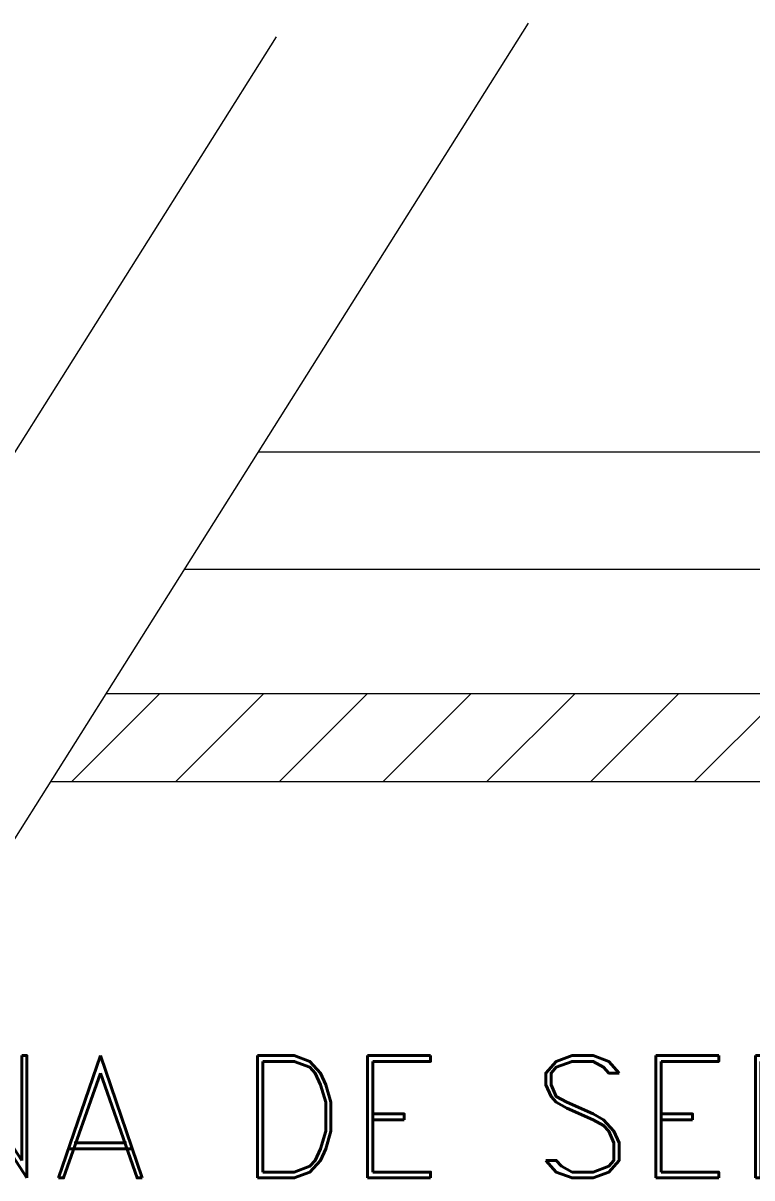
# Model space of a CAD drawing. Extents: x 174420 to 213214, y -41877 to -13498.
# Drawn here: x 211091 to 211538, y -26063 to -25355 of the extents above; entities that cross this region are included whole.
import ezdxf

# ---------------------------------------------------------------- set-up
doc = ezdxf.new("R2010")
doc.units = 0
doc.header["$LTSCALE"] = 500
doc.header["$MEASUREMENT"] = 0
doc.layers.get('0').update_dxf_attribs({"linetype": 'CONTINUOUS', "lineweight": 9})
doc.layers.add('COTAS', color=2, linetype='CONTINUOUS', lineweight=9)
doc.layers.add('FIBRA', color=3, linetype='CONTINUOUS', lineweight=20)
doc.styles.add('ROMAND', font='romand')

msp = doc.modelspace()

# ---------------------------------------------------------------- hatches: boundary and pattern name
at = {"layer": 'COTAS', "linetype": 'Continuous', "lineweight": 9}
h = msp.add_hatch(dxfattribs=at)
h.set_pattern_fill('ANSI31', color=256, scale=360, style=0)
h.set_pattern_definition([(45, (223625.564, -11215.565), (-31.8198, 31.8198), [])])
h.paths.add_polyline_path([(211141.95, -25766.07), (211107.95, -25820.07), (211892.39, -25820.07), (211946.39, -25766.07)])
h.paths.add_polyline_path([(211910.39, -25689.87), (211946.39, -25653.87), (211910.39, -25617.87), (211982.39, -25617.87), (211946.39, -25653.87), (211982.39, -25689.87)])

# ---------------------------------------------------------------- linework, layer by layer
at = {"lineweight": 9}
for p, q in [((211400.89, -25354.82), (211017.57, -25963.63)), ((211246.41, -25363.24), (210863.09, -25972.05)), ((211235.26, -25617.87), (212789.88, -25617.87)), ((211189.93, -25689.87), (212744.55, -25689.87)), ((211141.95, -25766.07), (212696.57, -25766.07))]:
    msp.add_line(p, q, dxfattribs=at)
at = {"layer": 'FIBRA', "lineweight": 9}
msp.add_line((211107.95, -25820.07), (212662.57, -25820.07), dxfattribs=at)

# ---------------------------------------------------------------- texts
at = {"layer": 'COTAS', "lineweight": 9, "style": 'ROMAND'}
msp.add_text('DETALLE JUNTA Y PLATINA DE SEPARACION ', height=75, dxfattribs=at).set_placement((209820.74, -26063.16))

doc.saveas('drawing.dxf')
